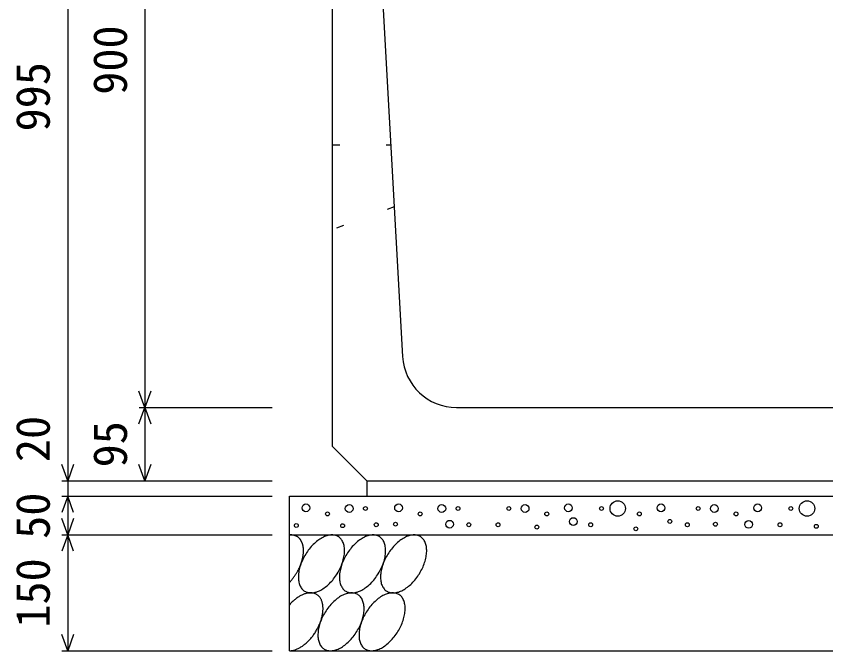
# Model space of a CAD drawing. Units: millimetres, scale not verified. Extents: x -33600 to 33600, y -11880 to 11880.
# Drawn here: x 4171 to 5219, y 2357 to 3179 of the extents above; entities that cross this region are included whole.
import ezdxf
from ezdxf.enums import TextEntityAlignment as Align

# ---------------------------------------------------------------- set-up
doc = ezdxf.new("R2010")
doc.units = ezdxf.units.MM
doc.header["$LTSCALE"] = 40
doc.linetypes.add('DOTTED', pattern=[1.75, 0.25, -1.5])
for name, color, linetype, lineweight in [('0-0_DIM', 7, 'Continuous', 25), ('0-2_HATCH', 6, 'Continuous', 25), ('0-5_OUTLINE', 3, 'Continuous', 25), ('0-6_OUTLINE2', 4, 'DOTTED', 25)]:
    doc.layers.add(name, color=color, linetype=linetype, lineweight=lineweight)
doc.styles.add('ＭＳ ゴシック', font='')
doc.styles.get('ＭＳ ゴシック').set_extended_font_data('MS Gothic')

msp = doc.modelspace()

# ---------------------------------------------------------------- linework, layer by layer
at = {"layer": '0-0_DIM'}
for p, q in [((4237.31, 3571.83), (4237.31, 2576.83)), ((4337.31, 3571.83), (4337.31, 2671.83)), ((4329.81, 2671.83), (4502.31, 2671.83)), ((4337.31, 2671.83), (4337.31, 2576.83)), ((4229.82, 2576.83), (4502.31, 2576.83)), ((4229.82, 2556.83), (4502.31, 2556.83)), ((4229.82, 2506.83), (4502.31, 2506.83)), ((4237.31, 2506.83), (4237.31, 2356.83)), ((4229.82, 2356.83), (4502.31, 2356.83))]:
    msp.add_line(p, q, dxfattribs=at)
for points in [[(4345.01, 2692.97), (4337.31, 2671.83), (4329.62, 2692.97)], [(4329.62, 2650.68), (4337.31, 2671.83), (4345.01, 2650.68)], [(4245.01, 2597.97), (4237.31, 2576.83), (4229.62, 2597.97)], [(4345.01, 2597.97), (4337.31, 2576.83), (4329.62, 2597.97)], [(4237.31, 2576.83), (4237.31, 2556.83), (4237.31, 2506.83)], [(4245.01, 2535.68), (4237.31, 2556.83), (4229.62, 2535.68)], [(4245.01, 2527.97), (4237.31, 2506.83), (4229.62, 2527.97)], [(4245.01, 2485.68), (4237.31, 2506.83), (4229.62, 2485.68)], [(4245.01, 2377.97), (4237.31, 2356.83), (4229.62, 2377.97)]]:
    msp.add_lwpolyline(points, dxfattribs=at)
at = {"layer": '0-2_HATCH'}
for points in [[(4530, 2506.47), (4529.56, 2506.56), (4529.11, 2506.63), (4528.65, 2506.7), (4528.19, 2506.75), (4527.72, 2506.78), (4527.25, 2506.81), (4526.77, 2506.82), (4526.29, 2506.82), (4525.8, 2506.81), (4525.31, 2506.79), (4524.82, 2506.75)], [(4587.88, 2504.63), (4586.85, 2505.21), (4585.77, 2505.7), (4584.64, 2506.1), (4583.47, 2506.42), (4582.26, 2506.64), (4581, 2506.78), (4579.71, 2506.82), (4578.39, 2506.78), (4577.04, 2506.64), (4575.66, 2506.42), (4574.26, 2506.1), (4572.84, 2505.7), (4571.4, 2505.21), (4569.95, 2504.63), (4568.49, 2503.97), (4567.03, 2503.22), (4565.56, 2502.4), (4564.09, 2501.49), (4562.63, 2500.5), (4561.18, 2499.44), (4559.74, 2498.31), (4558.31, 2497.11), (4556.9, 2495.84), (4555.52, 2494.51), (4554.16, 2493.11), (4552.82, 2491.66), (4551.52, 2490.16), (4550.26, 2488.6), (4549.03, 2487), (4547.85, 2485.36), (4546.7, 2483.67), (4545.61, 2481.96), (4544.56, 2480.21), (4543.57, 2478.43), (4542.63, 2476.64), (4541.75, 2474.83), (4540.92, 2473), (4540.16, 2471.16), (4539.46, 2469.32)], [(4641.09, 2504.63), (4640.06, 2505.21), (4638.98, 2505.7), (4637.86, 2506.1), (4636.68, 2506.42), (4635.47, 2506.64), (4634.22, 2506.78), (4632.93, 2506.82), (4631.61, 2506.78), (4630.25, 2506.64), (4628.88, 2506.42), (4627.47, 2506.1), (4626.05, 2505.7), (4624.62, 2505.21), (4623.17, 2504.63), (4621.71, 2503.97), (4620.24, 2503.22), (4618.77, 2502.4), (4617.31, 2501.49), (4615.84, 2500.5), (4614.39, 2499.44), (4612.95, 2498.31), (4611.52, 2497.11), (4610.12, 2495.84), (4608.73, 2494.51), (4607.37, 2493.11), (4606.04, 2491.66), (4604.74, 2490.16), (4603.47, 2488.6), (4602.25, 2487), (4601.06, 2485.36), (4599.92, 2483.67), (4598.82, 2481.96), (4597.78, 2480.21), (4596.78, 2478.43), (4595.84, 2476.64), (4594.96, 2474.83), (4594.14, 2473), (4593.37, 2471.16), (4592.67, 2469.32)], [(4694.31, 2504.63), (4693.28, 2505.21), (4692.2, 2505.7), (4691.07, 2506.1), (4689.9, 2506.42), (4688.68, 2506.64), (4687.43, 2506.78), (4686.14, 2506.82), (4684.82, 2506.78), (4683.47, 2506.64), (4682.09, 2506.42), (4680.69, 2506.1), (4679.27, 2505.7), (4677.83, 2505.21), (4676.38, 2504.63), (4674.92, 2503.97), (4673.45, 2503.22), (4671.99, 2502.4), (4670.52, 2501.49), (4669.06, 2500.5), (4667.61, 2499.44), (4666.16, 2498.31), (4664.74, 2497.11), (4663.33, 2495.84), (4661.94, 2494.51), (4660.58, 2493.11), (4659.25, 2491.66), (4657.95, 2490.16), (4656.69, 2488.6), (4655.46, 2487), (4654.27, 2485.36), (4653.13, 2483.67), (4652.04, 2481.96), (4650.99, 2480.21), (4650, 2478.43), (4649.06, 2476.64), (4648.17, 2474.83), (4647.35, 2473), (4646.59, 2471.16), (4645.88, 2469.32)], [(4541.8, 2494.26), (4541.66, 2494.76), (4541.51, 2495.26), (4541.35, 2495.75), (4541.18, 2496.22), (4541, 2496.69), (4540.81, 2497.15), (4540.62, 2497.6), (4540.41, 2498.04), (4540.2, 2498.48), (4539.97, 2498.9), (4539.74, 2499.31), (4539.5, 2499.71), (4539.25, 2500.11), (4538.99, 2500.49), (4538.72, 2500.86), (4538.45, 2501.22), (4538.16, 2501.58), (4537.87, 2501.92), (4537.57, 2502.25), (4537.26, 2502.57), (4536.94, 2502.88), (4536.62, 2503.17), (4536.29, 2503.46), (4535.95, 2503.74), (4535.6, 2504), (4535.24, 2504.25), (4534.88, 2504.49), (4534.51, 2504.72), (4534.13, 2504.94), (4533.75, 2505.15), (4533.36, 2505.34), (4532.96, 2505.53), (4532.56, 2505.7), (4532.15, 2505.86), (4531.73, 2506), (4531.31, 2506.14), (4530.88, 2506.26), (4530.44, 2506.37), (4530, 2506.47)], [(4595.29, 2493.11), (4594.94, 2494.5), (4594.53, 2495.84), (4594.04, 2497.11), (4593.49, 2498.31), (4592.88, 2499.44), (4592.19, 2500.5), (4591.45, 2501.49), (4590.64, 2502.39), (4589.78, 2503.22), (4588.86, 2503.97), (4587.88, 2504.63)], [(4648.5, 2493.11), (4648.16, 2494.5), (4647.74, 2495.84), (4647.26, 2497.11), (4646.71, 2498.31), (4646.09, 2499.44), (4645.41, 2500.5), (4644.66, 2501.49), (4643.86, 2502.39), (4642.99, 2503.22), (4642.07, 2503.97), (4641.09, 2504.63)], [(4701.72, 2493.11), (4701.37, 2494.5), (4700.96, 2495.84), (4700.47, 2497.11), (4699.92, 2498.31), (4699.3, 2499.44), (4698.62, 2500.5), (4697.88, 2501.49), (4697.07, 2502.39), (4696.21, 2503.22), (4695.28, 2503.97), (4694.31, 2504.63)], [(4539.74, 2470.12), (4539.97, 2470.8), (4540.2, 2471.48), (4540.41, 2472.15), (4540.62, 2472.83), (4540.81, 2473.51), (4541, 2474.18), (4541.18, 2474.85), (4541.35, 2475.52), (4541.51, 2476.19), (4541.66, 2476.86), (4541.8, 2477.52), (4541.93, 2478.18), (4542.05, 2478.84), (4542.16, 2479.5), (4542.26, 2480.15), (4542.36, 2480.8), (4542.44, 2481.44), (4542.51, 2482.08), (4542.58, 2482.72), (4542.63, 2483.35), (4542.67, 2483.98), (4542.71, 2484.6), (4542.73, 2485.22), (4542.75, 2485.83), (4542.75, 2486.44), (4542.75, 2487.04), (4542.73, 2487.64), (4542.71, 2488.23), (4542.67, 2488.81), (4542.63, 2489.39), (4542.58, 2489.96), (4542.51, 2490.52), (4542.44, 2491.08), (4542.36, 2491.63), (4542.26, 2492.17), (4542.16, 2492.7), (4542.05, 2493.23), (4541.93, 2493.75), (4541.8, 2494.26)], [(4562.17, 2434.01), (4563.63, 2434.67), (4565.1, 2435.42), (4566.56, 2436.24), (4568.03, 2437.15), (4569.49, 2438.14), (4570.95, 2439.2), (4572.39, 2440.33), (4573.81, 2441.53), (4575.22, 2442.8), (4576.61, 2444.13), (4577.97, 2445.53), (4579.3, 2446.98), (4580.6, 2448.48), (4581.86, 2450.04), (4583.09, 2451.64), (4584.28, 2453.28), (4585.42, 2454.97), (4586.51, 2456.68), (4587.56, 2458.43), (4588.55, 2460.21), (4589.49, 2462), (4590.38, 2463.82), (4591.2, 2465.64), (4591.97, 2467.48), (4592.67, 2469.32), (4593.31, 2471.16), (4593.88, 2472.99), (4594.38, 2474.82), (4594.82, 2476.64), (4595.19, 2478.43), (4595.49, 2480.21), (4595.71, 2481.95), (4595.87, 2483.67), (4595.95, 2485.35), (4595.96, 2487), (4595.9, 2488.6), (4595.77, 2490.15), (4595.56, 2491.66), (4595.29, 2493.11)], [(4615.39, 2434.01), (4616.84, 2434.67), (4618.31, 2435.42), (4619.78, 2436.24), (4621.24, 2437.15), (4622.71, 2438.14), (4624.16, 2439.2), (4625.6, 2440.33), (4627.03, 2441.53), (4628.44, 2442.8), (4629.82, 2444.13), (4631.18, 2445.53), (4632.51, 2446.98), (4633.81, 2448.48), (4635.08, 2450.04), (4636.3, 2451.64), (4637.49, 2453.28), (4638.63, 2454.97), (4639.73, 2456.68), (4640.77, 2458.43), (4641.77, 2460.21), (4642.71, 2462), (4643.59, 2463.82), (4644.42, 2465.64), (4645.18, 2467.48), (4645.88, 2469.32), (4646.52, 2471.16), (4647.09, 2472.99), (4647.6, 2474.82), (4648.03, 2476.64), (4648.4, 2478.43), (4648.7, 2480.21), (4648.93, 2481.95), (4649.08, 2483.67), (4649.16, 2485.35), (4649.18, 2487), (4649.11, 2488.6), (4648.98, 2490.15), (4648.78, 2491.66), (4648.5, 2493.11)], [(4668.6, 2434.01), (4670.06, 2434.67), (4671.52, 2435.42), (4672.99, 2436.24), (4674.46, 2437.15), (4675.92, 2438.14), (4677.37, 2439.2), (4678.82, 2440.33), (4680.24, 2441.53), (4681.65, 2442.8), (4683.04, 2444.13), (4684.4, 2445.53), (4685.73, 2446.98), (4687.03, 2448.48), (4688.29, 2450.04), (4689.52, 2451.64), (4690.7, 2453.28), (4691.85, 2454.97), (4692.94, 2456.68), (4693.99, 2458.43), (4694.98, 2460.21), (4695.92, 2462), (4696.8, 2463.82), (4697.63, 2465.64), (4698.39, 2467.48), (4699.1, 2469.32), (4699.73, 2471.16), (4700.31, 2472.99), (4700.81, 2474.82), (4701.25, 2476.64), (4701.62, 2478.43), (4701.91, 2480.21), (4702.14, 2481.95), (4702.29, 2483.67), (4702.38, 2485.35), (4702.39, 2487), (4702.33, 2488.6), (4702.2, 2490.15), (4701.99, 2491.66), (4701.72, 2493.11)], [(4524.82, 2445.59), (4525.31, 2446.12), (4525.8, 2446.66), (4526.29, 2447.21), (4526.77, 2447.76), (4527.25, 2448.32), (4527.72, 2448.88), (4528.19, 2449.46), (4528.65, 2450.04), (4529.11, 2450.62), (4529.56, 2451.21), (4530, 2451.81), (4530.44, 2452.41), (4530.88, 2453.02), (4531.31, 2453.64), (4531.73, 2454.26), (4532.15, 2454.88), (4532.56, 2455.51), (4532.96, 2456.14), (4533.36, 2456.78), (4533.75, 2457.42), (4534.13, 2458.07), (4534.51, 2458.72), (4534.88, 2459.37), (4535.24, 2460.03), (4535.6, 2460.69), (4535.95, 2461.35), (4536.29, 2462.02), (4536.62, 2462.68), (4536.94, 2463.35), (4537.26, 2464.02), (4537.57, 2464.7), (4537.87, 2465.37), (4538.16, 2466.05), (4538.45, 2466.73), (4538.72, 2467.4), (4538.99, 2468.08), (4539.25, 2468.76), (4539.5, 2469.44), (4539.74, 2470.12)], [(4539.46, 2469.32), (4538.82, 2467.48), (4538.25, 2465.65), (4537.74, 2463.82), (4537.3, 2462.01), (4536.94, 2460.21), (4536.64, 2458.44), (4536.41, 2456.69), (4536.26, 2454.97), (4536.17, 2453.29), (4536.16, 2451.64), (4536.22, 2450.04), (4536.35, 2448.49), (4536.56, 2446.98), (4536.83, 2445.53), (4537.18, 2444.14), (4537.59, 2442.8), (4538.08, 2441.53), (4538.63, 2440.33), (4539.25, 2439.2), (4539.93, 2438.14), (4540.67, 2437.15), (4541.48, 2436.25), (4542.35, 2435.42), (4543.27, 2434.67), (4544.24, 2434.01), (4545.27, 2433.43), (4546.35, 2432.94), (4547.48, 2432.54), (4548.65, 2432.22), (4549.87, 2432), (4551.12, 2431.86), (4552.41, 2431.82), (4553.73, 2431.86), (4555.08, 2432), (4556.46, 2432.22), (4557.86, 2432.54), (4559.28, 2432.94), (4560.72, 2433.43), (4562.17, 2434.01)], [(4592.67, 2469.32), (4592.03, 2467.48), (4591.46, 2465.65), (4590.95, 2463.82), (4590.52, 2462.01), (4590.15, 2460.21), (4589.85, 2458.44), (4589.63, 2456.69), (4589.47, 2454.97), (4589.39, 2453.29), (4589.38, 2451.64), (4589.44, 2450.04), (4589.57, 2448.49), (4589.77, 2446.98), (4590.05, 2445.53), (4590.39, 2444.14), (4590.81, 2442.8), (4591.29, 2441.53), (4591.84, 2440.33), (4592.46, 2439.2), (4593.14, 2438.14), (4593.89, 2437.15), (4594.69, 2436.25), (4595.56, 2435.42), (4596.48, 2434.67), (4597.46, 2434.01), (4598.49, 2433.43), (4599.57, 2432.94), (4600.7, 2432.54), (4601.87, 2432.22), (4603.08, 2432), (4604.33, 2431.86), (4605.62, 2431.82), (4606.95, 2431.86), (4608.3, 2432), (4609.68, 2432.22), (4611.08, 2432.54), (4612.5, 2432.94), (4613.94, 2433.43), (4615.39, 2434.01)], [(4645.88, 2469.32), (4645.25, 2467.48), (4644.67, 2465.65), (4644.17, 2463.82), (4643.73, 2462.01), (4643.36, 2460.21), (4643.07, 2458.44), (4642.84, 2456.69), (4642.68, 2454.97), (4642.6, 2453.29), (4642.59, 2451.64), (4642.65, 2450.04), (4642.78, 2448.49), (4642.99, 2446.98), (4643.26, 2445.53), (4643.61, 2444.14), (4644.02, 2442.8), (4644.51, 2441.53), (4645.06, 2440.33), (4645.68, 2439.2), (4646.36, 2438.14), (4647.1, 2437.15), (4647.91, 2436.25), (4648.77, 2435.42), (4649.7, 2434.67), (4650.67, 2434.01), (4651.7, 2433.43), (4652.78, 2432.94), (4653.91, 2432.54), (4655.08, 2432.22), (4656.3, 2432), (4657.55, 2431.86), (4658.84, 2431.82), (4660.16, 2431.86), (4661.51, 2432), (4662.89, 2432.22), (4664.29, 2432.54), (4665.71, 2432.94), (4667.15, 2433.43), (4668.6, 2434.01)], [(4534.79, 2425.54), (4533.85, 2424.87), (4532.91, 2424.16), (4531.98, 2423.42), (4531.05, 2422.66), (4530.13, 2421.86), (4529.22, 2421.04), (4528.32, 2420.19), (4527.43, 2419.31), (4526.54, 2418.41), (4525.68, 2417.49), (4524.82, 2416.54)], [(4565.16, 2424.14), (4564.74, 2424.84), (4564.29, 2425.52), (4563.82, 2426.17), (4563.32, 2426.78), (4562.79, 2427.36), (4562.24, 2427.91), (4561.66, 2428.42), (4561.06, 2428.9), (4560.44, 2429.34), (4559.79, 2429.75), (4559.12, 2430.12), (4558.44, 2430.46), (4557.73, 2430.76), (4557, 2431.03), (4556.25, 2431.25), (4555.49, 2431.44), (4554.7, 2431.59), (4553.9, 2431.71), (4553.09, 2431.78), (4552.26, 2431.82), (4551.41, 2431.82), (4550.55, 2431.78), (4549.68, 2431.71), (4548.8, 2431.6), (4547.9, 2431.45), (4547, 2431.26), (4546.09, 2431.03), (4545.17, 2430.77), (4544.24, 2430.47), (4543.31, 2430.14), (4542.37, 2429.76), (4541.43, 2429.36), (4540.48, 2428.91), (4539.53, 2428.44), (4538.58, 2427.92), (4537.63, 2427.38), (4536.68, 2426.8), (4535.73, 2426.19), (4534.79, 2425.54)], [(4559.12, 2382.51), (4559.79, 2383.65), (4560.44, 2384.8), (4561.06, 2385.95), (4561.66, 2387.12), (4562.24, 2388.29), (4562.79, 2389.47), (4563.32, 2390.66), (4563.82, 2391.84), (4564.29, 2393.03), (4564.74, 2394.22), (4565.16, 2395.42), (4565.56, 2396.61), (4565.93, 2397.79), (4566.27, 2398.98), (4566.58, 2400.16), (4566.86, 2401.33), (4567.11, 2402.5), (4567.34, 2403.66), (4567.53, 2404.81), (4567.7, 2405.95), (4567.83, 2407.07), (4567.94, 2408.19), (4568.01, 2409.29), (4568.06, 2410.37), (4568.07, 2411.44), (4568.06, 2412.49), (4568.01, 2413.53), (4567.94, 2414.54), (4567.83, 2415.53), (4567.7, 2416.51), (4567.53, 2417.46), (4567.34, 2418.38), (4567.11, 2419.28), (4566.86, 2420.16), (4566.58, 2421.01), (4566.27, 2421.83), (4565.93, 2422.63), (4565.56, 2423.4), (4565.16, 2424.14)], [(4613.2, 2429.63), (4612.17, 2430.21), (4611.09, 2430.7), (4609.96, 2431.11), (4608.79, 2431.42), (4607.58, 2431.65), (4606.33, 2431.78), (4605.04, 2431.83), (4603.71, 2431.78), (4602.36, 2431.65), (4600.98, 2431.42), (4599.58, 2431.11), (4598.16, 2430.7), (4596.72, 2430.21), (4595.27, 2429.63), (4593.82, 2428.97), (4592.35, 2428.23), (4590.88, 2427.4), (4589.42, 2426.49), (4587.95, 2425.51), (4586.5, 2424.45), (4585.06, 2423.31), (4583.63, 2422.11), (4582.22, 2420.84), (4580.84, 2419.51), (4579.48, 2418.12), (4578.15, 2416.67), (4576.85, 2415.16), (4575.58, 2413.61), (4574.36, 2412), (4573.17, 2410.36), (4572.03, 2408.68), (4570.93, 2406.96), (4569.89, 2405.21), (4568.89, 2403.44), (4567.95, 2401.64), (4567.07, 2399.83), (4566.24, 2398), (4565.48, 2396.17), (4564.78, 2394.32)], [(4620.61, 2418.11), (4620.27, 2419.51), (4619.85, 2420.84), (4619.37, 2422.11), (4618.82, 2423.31), (4618.2, 2424.44), (4617.52, 2425.5), (4616.77, 2426.49), (4615.97, 2427.4), (4615.1, 2428.22), (4614.18, 2428.97), (4613.2, 2429.63)], [(4666.42, 2429.63), (4665.39, 2430.21), (4664.31, 2430.7), (4663.18, 2431.11), (4662.01, 2431.42), (4660.79, 2431.65), (4659.54, 2431.78), (4658.25, 2431.83), (4656.93, 2431.78), (4655.58, 2431.65), (4654.2, 2431.42), (4652.8, 2431.11), (4651.38, 2430.7), (4649.94, 2430.21), (4648.49, 2429.63), (4647.03, 2428.97), (4645.56, 2428.23), (4644.1, 2427.4), (4642.63, 2426.49), (4641.17, 2425.51), (4639.71, 2424.45), (4638.27, 2423.31), (4636.85, 2422.11), (4635.44, 2420.84), (4634.05, 2419.51), (4632.69, 2418.12), (4631.36, 2416.67), (4630.06, 2415.16), (4628.8, 2413.61), (4627.57, 2412), (4626.38, 2410.36), (4625.24, 2408.68), (4624.15, 2406.96), (4623.1, 2405.21), (4622.11, 2403.44), (4621.17, 2401.64), (4620.28, 2399.83), (4619.46, 2398), (4618.69, 2396.17), (4617.99, 2394.32)], [(4673.83, 2418.11), (4673.48, 2419.51), (4673.06, 2420.84), (4672.58, 2422.11), (4672.03, 2423.31), (4671.41, 2424.44), (4670.73, 2425.5), (4669.99, 2426.49), (4669.18, 2427.4), (4668.31, 2428.22), (4667.39, 2428.97), (4666.42, 2429.63)], [(4587.49, 2359.01), (4588.95, 2359.67), (4590.42, 2360.42), (4591.89, 2361.25), (4593.35, 2362.15), (4594.82, 2363.14), (4596.27, 2364.2), (4597.71, 2365.33), (4599.14, 2366.53), (4600.54, 2367.8), (4601.93, 2369.14), (4603.29, 2370.53), (4604.62, 2371.98), (4605.92, 2373.49), (4607.19, 2375.04), (4608.41, 2376.64), (4609.6, 2378.29), (4610.74, 2379.97), (4611.84, 2381.69), (4612.88, 2383.43), (4613.88, 2385.21), (4614.82, 2387), (4615.7, 2388.82), (4616.52, 2390.65), (4617.29, 2392.48), (4617.99, 2394.32), (4618.63, 2396.16), (4619.2, 2398), (4619.71, 2399.82), (4620.14, 2401.64), (4620.51, 2403.43), (4620.81, 2405.21), (4621.03, 2406.96), (4621.19, 2408.67), (4621.27, 2410.36), (4621.28, 2412), (4621.22, 2413.6), (4621.09, 2415.16), (4620.89, 2416.66), (4620.61, 2418.11)], [(4640.71, 2359.01), (4642.17, 2359.67), (4643.63, 2360.42), (4645.1, 2361.25), (4646.57, 2362.15), (4648.03, 2363.14), (4649.48, 2364.2), (4650.92, 2365.33), (4652.35, 2366.53), (4653.76, 2367.8), (4655.14, 2369.14), (4656.5, 2370.53), (4657.84, 2371.98), (4659.14, 2373.49), (4660.4, 2375.04), (4661.63, 2376.64), (4662.81, 2378.29), (4663.96, 2379.97), (4665.05, 2381.69), (4666.1, 2383.43), (4667.09, 2385.21), (4668.03, 2387), (4668.91, 2388.82), (4669.74, 2390.65), (4670.5, 2392.48), (4671.2, 2394.32), (4671.84, 2396.16), (4672.41, 2398), (4672.92, 2399.82), (4673.36, 2401.64), (4673.72, 2403.43), (4674.02, 2405.21), (4674.25, 2406.96), (4674.4, 2408.67), (4674.49, 2410.36), (4674.5, 2412), (4674.44, 2413.6), (4674.31, 2415.16), (4674.1, 2416.66), (4673.83, 2418.11)], [(4564.78, 2394.32), (4564.14, 2392.48), (4563.57, 2390.65), (4563.06, 2388.82), (4562.63, 2387.01), (4562.26, 2385.21), (4561.96, 2383.44), (4561.73, 2381.69), (4561.58, 2379.97), (4561.5, 2378.29), (4561.48, 2376.65), (4561.55, 2375.04), (4561.68, 2373.49), (4561.88, 2371.98), (4562.16, 2370.53), (4562.5, 2369.14), (4562.92, 2367.81), (4563.4, 2366.54), (4563.95, 2365.33), (4564.57, 2364.2), (4565.25, 2363.14), (4566, 2362.16), (4566.8, 2361.25), (4567.67, 2360.42), (4568.59, 2359.67), (4569.57, 2359.01), (4570.6, 2358.43), (4571.68, 2357.94), (4572.8, 2357.54), (4573.98, 2357.23), (4575.19, 2357), (4576.44, 2356.86), (4577.73, 2356.82), (4579.05, 2356.86), (4580.41, 2357), (4581.78, 2357.23), (4583.19, 2357.54), (4584.61, 2357.94), (4586.04, 2358.43), (4587.49, 2359.01)], [(4617.99, 2394.32), (4617.35, 2392.48), (4616.78, 2390.65), (4616.28, 2388.82), (4615.84, 2387.01), (4615.47, 2385.21), (4615.17, 2383.44), (4614.95, 2381.69), (4614.79, 2379.97), (4614.71, 2378.29), (4614.7, 2376.65), (4614.76, 2375.04), (4614.89, 2373.49), (4615.1, 2371.98), (4615.37, 2370.53), (4615.72, 2369.14), (4616.13, 2367.81), (4616.62, 2366.54), (4617.17, 2365.33), (4617.78, 2364.2), (4618.47, 2363.14), (4619.21, 2362.16), (4620.02, 2361.25), (4620.88, 2360.42), (4621.8, 2359.67), (4622.78, 2359.01), (4623.81, 2358.43), (4624.89, 2357.94), (4626.02, 2357.54), (4627.19, 2357.23), (4628.4, 2357), (4629.66, 2356.86), (4630.95, 2356.82), (4632.27, 2356.86), (4633.62, 2357), (4635, 2357.23), (4636.4, 2357.54), (4637.82, 2357.94), (4639.26, 2358.43), (4640.71, 2359.01)], [(4524.82, 2356.82), (4525.68, 2356.85), (4526.54, 2356.92), (4527.43, 2357.03), (4528.32, 2357.18), (4529.22, 2357.36), (4530.13, 2357.58), (4531.05, 2357.84), (4531.98, 2358.13), (4532.91, 2358.46), (4533.85, 2358.83), (4534.79, 2359.23), (4535.73, 2359.67), (4536.68, 2360.14), (4537.63, 2360.65), (4538.58, 2361.19), (4539.53, 2361.77), (4540.48, 2362.38), (4541.43, 2363.02), (4542.37, 2363.69), (4543.31, 2364.39), (4544.24, 2365.12), (4545.17, 2365.89), (4546.09, 2366.68), (4547, 2367.5), (4547.9, 2368.34), (4548.8, 2369.22), (4549.68, 2370.11), (4550.55, 2371.04), (4551.41, 2371.98), (4552.26, 2372.95), (4553.09, 2373.94), (4553.9, 2374.95), (4554.7, 2375.98), (4555.49, 2377.03), (4556.25, 2378.1), (4557, 2379.18), (4557.73, 2380.28), (4558.44, 2381.39), (4559.12, 2382.51)]]:
    msp.add_lwpolyline(points, dxfattribs=at)
for centre, radius in [((4949.89, 2541.05), 10), ((5195.12, 2541.05), 10), ((4545.9, 2541.93), 5), ((4601.98, 2541.05), 5), ((4623.01, 2541.05), 2.5), ((4665.9, 2541.93), 5), ((4721.98, 2541.05), 5), ((4743.01, 2541.05), 2.5), ((4808.86, 2541.05), 2.5), ((4829.89, 2541.05), 5), ((4885.97, 2541.93), 5), ((4928.86, 2541.05), 2.5), ((5005.97, 2541.93), 5), ((5054.09, 2541.05), 2.5), ((5075.12, 2541.05), 5), ((5131.19, 2541.93), 5), ((5174.09, 2541.05), 2.5), ((4573.94, 2534.05), 2.5), ((4693.94, 2534.05), 2.5), ((4857.93, 2534.05), 2.5), ((4892.39, 2524.2), 5), ((4977.93, 2534.05), 2.5), ((5103.15, 2534.05), 2.5), ((4533.48, 2519.13), 2.5), ((4593.46, 2518.78), 2.5), ((4637.03, 2520.04), 2.5), ((4661.97, 2520.72), 2.5), ((4732.06, 2520.72), 5), ((4757.03, 2520.04), 2.5), ((4794.84, 2520.04), 2.5), ((4845, 2517.01), 2.5), ((4914.84, 2520.04), 2.5), ((4973.37, 2514.77), 2.5), ((5017.31, 2524.36), 2.5), ((5040.07, 2520.04), 2.5), ((5076.42, 2520.71), 2.5), ((5119.48, 2520.47), 5), ((5160.07, 2520.04), 2.5), ((5207.08, 2517.97), 2.5)]:
    msp.add_circle(centre, radius, dxfattribs=at)
at = {"layer": '0-5_OUTLINE'}
for p, q in [((4624.81, 3571.83), (4671.14, 2737.94)), ((4741.03, 2671.83), (5408.6, 2671.83)), ((4624.81, 2576.83), (4579.81, 2621.83)), ((4624.81, 2576.83), (5524.81, 2576.83)), ((4624.81, 2576.83), (4624.81, 2556.83)), ((4524.81, 2556.83), (5624.81, 2556.83)), ((4524.81, 2356.83), (4524.81, 2556.83)), ((4524.81, 2506.83), (5624.81, 2506.83)), ((4524.81, 2356.83), (5624.81, 2356.83))]:
    msp.add_line(p, q, dxfattribs=at)
msp.add_lwpolyline([(4534.81, 3471.83), (4579.81, 3426.83), (4579.81, 2621.83)], dxfattribs=at)
msp.add_arc((4741.03, 2741.83), 70, 183.17983, 270, dxfattribs=at)
at = {"layer": '0-6_OUTLINE2'}
for p, q in [((4579.81, 3011.83), (4655.93, 3011.83)), ((4660.37, 2931.83), (4579.81, 2901.83))]:
    msp.add_line(p, q, dxfattribs=at)

# ---------------------------------------------------------------- texts
at = {"layer": '0-0_DIM', "style": 'ＭＳ ゴシック'}
for s, p in [('900', (4327.31, 3076.83)), ('995', (4227.31, 3029.33)), ('20', (4227.31, 2601.14)), ('95', (4327.31, 2594.33)), ('50', (4227.31, 2501.83)), ('150', (4227.31, 2386.83))]:
    msp.add_text(s, height=43.99, rotation=90, dxfattribs=at).set_placement(p, align=Align.BOTTOM_LEFT)

doc.saveas('drawing.dxf')
